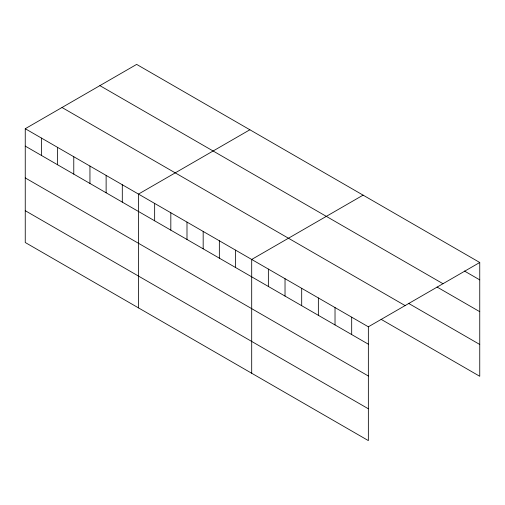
<?xml version="1.0" encoding="UTF-8"?>
<svg xmlns="http://www.w3.org/2000/svg" width="505" height="505" viewBox="0 0 505 505"><rect width="100%" height="100%" fill="white"/><g stroke="black" fill="none" stroke-linecap="round" stroke-linejoin="round"><path stroke-width="0.76" d="M25.25 128.718L368.353 326.804L368.353 440.6L25.25 242.507L25.25 128.718L136.647 64.4L479.75 262.493L479.75 376.282L381.092 319.324M249.874 129.772L138.471 194.09L138.471 307.88M363.095 195.138L251.698 259.456L251.698 373.245M368.353 326.804L479.75 262.493M464.417 271.021L479.75 279.877M99.889 85.629L442.986 283.715M437.09 287.061L479.75 311.686M408.425 303.29L479.75 344.467M62.014 107.496L405.111 305.582M25.25 146.103L368.353 344.189M25.25 177.918L368.353 376.004M25.25 210.692L368.353 408.785M351.688 317.184L351.688 334.569M335.023 307.564L335.023 324.949M318.358 297.944L318.358 315.328M301.693 288.323L301.693 305.702M285.028 278.697L285.028 296.082M268.363 269.077L268.363 286.461M235.519 250.12L235.519 267.505M219.347 240.778L219.347 258.162M203.174 231.441L203.174 248.826M186.995 222.105L186.995 239.484M170.823 212.763L170.823 230.147M154.65 203.427L154.65 220.811M122.298 184.748L122.298 202.133M106.126 175.412L106.126 192.796M89.947 166.069L89.947 183.454M73.774 156.733L73.774 174.118M57.602 147.397L57.602 164.781M41.423 138.054L41.423 155.439"/></g></svg>
